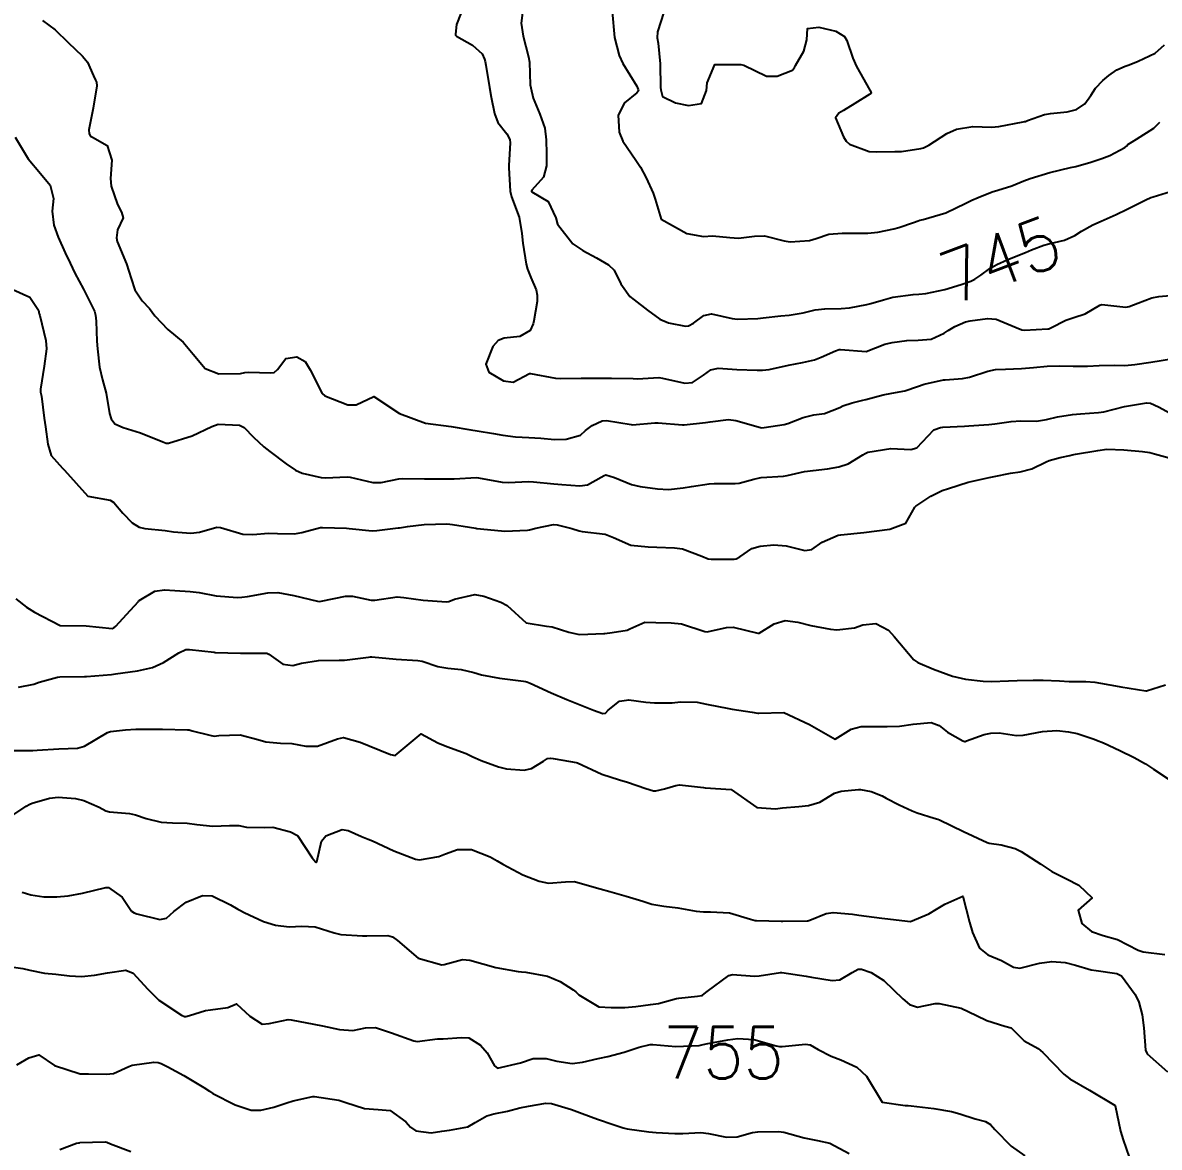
# Model space of a CAD drawing. Header units: metres. Extents: x 318500 to 325275, y 7408834 to 7428799.
# Drawn here: x 323837.9 to 323925.7, y 7421141.5 to 7421228.5 of the extents above; entities that cross this region are included whole.
import ezdxf
from ezdxf.enums import TextEntityAlignment as Align

# ---------------------------------------------------------------- set-up
doc = ezdxf.new("R2010")
doc.units = ezdxf.units.M
doc.header["$MEASUREMENT"] = 0
for name, color, linetype in [('Cotas', 45, 'Continuous'), ('Curvas de Nivel 1m', 11, 'Continuous'), ('Curvas de Nivel 5m', 15, 'Continuous'), ('Vias Primárias', 230, 'Continuous')]:
    doc.layers.add(name, color=color, linetype=linetype)
doc.styles.add('Style-STANDARD', font='STANDARD.shx')

msp = doc.modelspace()

# ---------------------------------------------------------------- linework, layer by layer
at = {"layer": 'Curvas de Nivel 1m', "flags": 128}
for points, elevation in [([(323839.421, 7421228.629), (323840.395, 7421227.9), (323841.396, 7421226.929), (323842.524, 7421225.873), (323842.909, 7421225.4), (323843.365, 7421224.358), (323843.521, 7421224.017), (323843.601, 7421223.856), (323843.633, 7421223.579), (323843.33, 7421221.86), (323842.993, 7421220.176), (323843.039, 7421219.864), (323843.138, 7421219.702), (323843.297, 7421219.603), (323844.421, 7421218.973), (323844.79, 7421217.837), (323844.669, 7421216.429), (323844.736, 7421215.838), (323845.229, 7421214.407), (323845.515, 7421213.827), (323845.653, 7421213.388), (323845.206, 7421212.446), (323845.142, 7421211.831), (323845.196, 7421211.552), (323845.906, 7421209.823), (323846.274, 7421208.698), (323846.562, 7421207.816), (323847.131, 7421206.954), (323847.689, 7421206.365), (323848.109, 7421205.795), (323849.104, 7421204.741), (323850.3, 7421203.762), (323851.076, 7421202.849), (323851.99, 7421201.741), (323853.056, 7421201.311), (323854.718, 7421201.359), (323855.066, 7421201.433), (323855.307, 7421201.456), (323857.066, 7421201.388), (323857.317, 7421201.417), (323857.583, 7421201.665), (323858.237, 7421202.5), (323859.08, 7421202.633), (323859.716, 7421202.28), (323860.117, 7421201.634), (323861.043, 7421199.792), (323861.231, 7421199.617), (323863.03, 7421198.928), (323863.676, 7421198.938), (323865.04, 7421199.57), (323867.021, 7421198.257), (323869.01, 7421197.51), (323871.008, 7421197.248), (323872.527, 7421196.989), (323873.005, 7421196.924), (323874.285, 7421196.723), (323875.002, 7421196.582), (323875.967, 7421196.454), (323877, 7421196.395), (323877.943, 7421196.339), (323878.999, 7421196.252), (323879.906, 7421196.273), (323881.002, 7421196.575), (323881.399, 7421196.953), (323881.897, 7421197.341), (323882.669, 7421197.68), (323883.016, 7421197.72), (323884.91, 7421197.403), (323885.011, 7421197.393), (323886.74, 7421197.548), (323887.014, 7421197.541), (323888.879, 7421197.384), (323889.012, 7421197.385), (323890.675, 7421197.566), (323891.016, 7421197.61), (323892.433, 7421197.785), (323893.018, 7421197.716), (323894.905, 7421197.171), (323895.01, 7421197.153), (323895.2, 7421197.167), (323896.74, 7421197.418), (323897.015, 7421197.491), (323898.203, 7421197.941), (323899.025, 7421198.141), (323899.863, 7421198.266), (323901.034, 7421198.721), (323901.281, 7421198.842), (323901.991, 7421199.076), (323902.818, 7421199.289), (323903.044, 7421199.344), (323904.402, 7421199.687), (323905.052, 7421199.816), (323906.071, 7421200.003), (323907.06, 7421200.34), (323907.551, 7421200.515), (323909.068, 7421200.857), (323909.177, 7421200.869), (323910.522, 7421200.958), (323911.071, 7421201.066), (323912.472, 7421201.54), (323913.077, 7421201.66), (323913.842, 7421201.683), (323915.078, 7421201.723), (323916.003, 7421201.81), (323917.08, 7421201.916), (323918.004, 7421201.937), (323919.081, 7421201.911), (323920.174, 7421201.927), (323921.082, 7421201.978), (323922.274, 7421201.994), (323923.082, 7421201.974), (323923.832, 7421202.033), (323925.085, 7421202.225), (323926.839, 7421202.495)], 747), ([(323871.757, 7421229.164), (323871.422, 7421228.323), (323871.339, 7421227.563), (323871.351, 7421227.491), (323871.409, 7421227.429), (323872.645, 7421226.717), (323873.396, 7421226.041), (323873.584, 7421225.649), (323873.63, 7421225.456), (323873.677, 7421225.164), (323873.961, 7421223.451), (323874.106, 7421222.691), (323874.356, 7421221.445), (323874.625, 7421220.742), (323875.314, 7421219.87), (323875.529, 7421219.428), (323875.559, 7421219.174), (323875.471, 7421217.428), (323875.462, 7421217.244), (323875.556, 7421215.427), (323875.675, 7421214.997), (323876.271, 7421213.42), (323876.47, 7421212.159), (323876.538, 7421211.417), (323876.797, 7421209.793), (323876.898, 7421209.413), (323877.164, 7421208.769), (323877.57, 7421207.82), (323877.66, 7421207.402), (323877.645, 7421206.9), (323877.398, 7421205.406), (323877.348, 7421205.175), (323877.109, 7421204.665), (323876.302, 7421204.217), (323875.1, 7421204.086), (323874.644, 7421203.889), (323874.238, 7421203.443), (323873.682, 7421202.057), (323873.915, 7421201.447), (323875.06, 7421200.771), (323875.793, 7421200.689), (323877.069, 7421201.337), (323877.134, 7421201.344), (323879.064, 7421200.985), (323879.477, 7421200.96), (323881.064, 7421200.979), (323881.428, 7421200.983), (323883.065, 7421200.985), (323883.41, 7421200.979), (323885.065, 7421200.95), (323885.414, 7421200.946), (323887.066, 7421201.032), (323887.337, 7421200.996), (323889.06, 7421200.599), (323889.658, 7421200.644), (323890.507, 7421201.228), (323891.074, 7421201.629), (323891.632, 7421201.768), (323893.075, 7421201.661), (323894.643, 7421201.606), (323895.074, 7421201.609), (323895.579, 7421201.667), (323897.078, 7421201.98), (323898.162, 7421202.205), (323899.083, 7421202.416), (323899.592, 7421202.598), (323900.712, 7421203.094), (323900.991, 7421203.191), (323901.092, 7421203.203), (323903.09, 7421203.06), (323904.53, 7421203.607), (323905.101, 7421203.75), (323906.224, 7421203.898), (323907.104, 7421203.916), (323908.092, 7421204.008), (323909.112, 7421204.46), (323909.423, 7421204.668), (323909.921, 7421204.968), (323910.752, 7421205.329), (323911.127, 7421205.416), (323912.469, 7421205.597), (323913.129, 7421205.553), (323914.684, 7421204.907), (323915.117, 7421204.715), (323915.327, 7421204.687), (323917.119, 7421204.789), (323917.187, 7421204.801), (323917.344, 7421204.868), (323918.505, 7421205.48), (323919.132, 7421205.674), (323920.014, 7421205.96), (323921.147, 7421206.638), (323921.285, 7421206.682), (323923.145, 7421206.484), (323923.417, 7421206.525), (323924.066, 7421206.786), (323925.154, 7421207.201), (323925.701, 7421207.307), (323927.157, 7421207.421)], 746), ([(323883.44, 7421229.33), (323883.641, 7421227.327), (323883.992, 7421225.918), (323884.275, 7421225.317), (323885.364, 7421223.555), (323885.469, 7421223.298), (323885.473, 7421223.184), (323885.356, 7421223.037), (323884.4, 7421222.259), (323883.914, 7421221.321), (323883.997, 7421220), (323884.28, 7421219.315), (323885.288, 7421217.829), (323885.646, 7421217.295), (323886.083, 7421216.473), (323886.618, 7421215.279), (323886.78, 7421214.811), (323887.23, 7421213.27), (323889.214, 7421212.171), (323890.514, 7421211.927), (323891.212, 7421211.988), (323892.541, 7421211.869), (323893.209, 7421211.804), (323894.438, 7421211.951), (323895.212, 7421211.978), (323896.749, 7421211.605), (323897.206, 7421211.518), (323898.704, 7421211.621), (323899.21, 7421211.779), (323900.189, 7421212.126), (323901.217, 7421212.197), (323902.109, 7421212.184), (323903.217, 7421212.203), (323903.994, 7421212.273), (323905.223, 7421212.533), (323905.611, 7421212.639), (323906.733, 7421213.015), (323907.094, 7421213.149), (323907.232, 7421213.195), (323907.488, 7421213.262), (323909.238, 7421213.766), (323910.782, 7421214.501), (323911.248, 7421214.738), (323911.738, 7421214.953), (323912.81, 7421215.383), (323913.259, 7421215.518), (323914.335, 7421215.843), (323915.27, 7421216.226), (323915.752, 7421216.416), (323917.28, 7421216.88), (323918.884, 7421217.258), (323919.288, 7421217.354), (323920.436, 7421217.69), (323921.297, 7421217.967), (323921.908, 7421218.207), (323923.078, 7421218.802), (323923.201, 7421218.911), (323923.312, 7421219.048), (323923.975, 7421219.449), (323925.325, 7421220.305), (323925.77, 7421220.763)], 744), ([(323887.44, 7421229.27), (323886.95, 7421227.744), (323886.936, 7421227.277), (323886.998, 7421226.868), (323887.151, 7421225.274), (323887.181, 7421223.455), (323887.202, 7421223.272), (323887.352, 7421222.765), (323888.336, 7421222.269), (323889.342, 7421222.047), (323890.366, 7421222.214), (323890.748, 7421223.229), (323890.786, 7421223.811), (323891.39, 7421225.22), (323893.39, 7421225.236), (323893.631, 7421225.188), (323895.377, 7421224.334), (323896.21, 7421224.326), (323897.385, 7421224.784), (323897.539, 7421224.986), (323897.614, 7421225.138), (323898.265, 7421226.268), (323898.49, 7421227.129), (323898.542, 7421228.01), (323899.425, 7421228.11), (323900.724, 7421227.797), (323901.414, 7421227.38), (323901.593, 7421227.087), (323902.042, 7421225.726), (323902.33, 7421225.076), (323903.363, 7421223.255), (323903.471, 7421223.059), (323903.43, 7421222.988), (323903.358, 7421222.947), (323902.213, 7421222.211), (323901.339, 7421221.681), (323900.962, 7421221.467), (323900.722, 7421221.096), (323901.316, 7421219.648), (323901.528, 7421219.302), (323901.8, 7421219.083), (323903.302, 7421218.513), (323903.878, 7421218.475), (323905.302, 7421218.492), (323905.81, 7421218.517), (323907.306, 7421218.733), (323907.521, 7421218.792), (323907.911, 7421219.001), (323909.319, 7421219.886), (323910.054, 7421220.241), (323911.325, 7421220.448), (323912.774, 7421220.388), (323913.325, 7421220.428), (323915.226, 7421220.798), (323915.329, 7421220.821), (323915.394, 7421220.835), (323915.561, 7421220.898), (323916.858, 7421221.364), (323917.339, 7421221.45), (323918.623, 7421221.579), (323919.344, 7421221.76), (323919.992, 7421222.199), (323920.454, 7421222.834), (323920.804, 7421223.393), (323921.378, 7421224.004), (323921.823, 7421224.376), (323922.464, 7421224.809), (323923.1, 7421225.096), (323923.394, 7421225.209), (323924.105, 7421225.498), (323925.403, 7421226.095), (323926.139, 7421226.759)], 743), ([(323837.297, 7421219.607), (323837.938, 7421218.582), (323838.311, 7421217.925), (323839.263, 7421216.794), (323840.026, 7421215.902), (323840.273, 7421214.861), (323840.176, 7421213.9), (323840.286, 7421212.822), (323840.621, 7421211.896), (323841.182, 7421210.662), (323841.548, 7421209.884), (323841.933, 7421209.104), (323842.593, 7421207.868), (323842.774, 7421207.502), (323843.129, 7421206.772), (323843.435, 7421206.167), (323843.53, 7421205.854), (323843.561, 7421205.405), (323843.624, 7421203.852), (323843.671, 7421203.262), (323843.837, 7421201.848), (323844.067, 7421200.862), (323844.34, 7421199.84), (323844.603, 7421198.249), (323844.721, 7421197.834), (323845.004, 7421197.459), (323845.648, 7421197.173), (323846.995, 7421196.772), (323848.72, 7421196.055), (323848.992, 7421195.957), (323849.169, 7421195.954), (323850.998, 7421196.537), (323852.518, 7421197.248), (323853.007, 7421197.422), (323854.65, 7421197.347), (323855.005, 7421197.182), (323855.737, 7421196.428), (323856.531, 7421195.677), (323856.985, 7421195.325), (323858.261, 7421194.367), (323858.963, 7421193.879), (323859.5, 7421193.642), (323860.955, 7421193.303), (323861.295, 7421193.275), (323862.957, 7421193.369), (323863.206, 7421193.337), (323864.95, 7421192.928), (323865.586, 7421192.925), (323866.955, 7421193.201), (323867.26, 7421193.231), (323868.955, 7421193.203), (323869.263, 7421193.199), (323870.956, 7421193.204), (323871.229, 7421193.212), (323872.958, 7421193.302), (323873.128, 7421193.287), (323874.953, 7421192.957), (323875.456, 7421192.922), (323876.954, 7421192.998), (323877.37, 7421192.987), (323878.952, 7421192.815), (323879.564, 7421192.758), (323880.95, 7421192.677), (323881.544, 7421192.752), (323882.608, 7421193.334), (323882.821, 7421193.472), (323882.963, 7421193.511), (323883.629, 7421193.32), (323884.952, 7421192.781), (323885.623, 7421192.617), (323886.947, 7421192.431), (323887.813, 7421192.396), (323888.949, 7421192.509), (323889.575, 7421192.616), (323890.954, 7421192.81), (323891.332, 7421192.836), (323892.955, 7421192.851), (323893.268, 7421192.874), (323894.404, 7421193.176), (323894.843, 7421193.29), (323894.962, 7421193.305), (323896.697, 7421193.411), (323896.965, 7421193.455), (323898.318, 7421193.772), (323898.971, 7421193.863), (323900.087, 7421193.986), (323900.976, 7421194.125), (323901.689, 7421194.37), (323902.81, 7421195.063), (323902.991, 7421195.17), (323903.197, 7421195.262), (323904.995, 7421195.558), (323906.539, 7421195.47), (323906.996, 7421195.601), (323908.322, 7421196.99), (323908.828, 7421197.168), (323909.013, 7421197.196), (323910.685, 7421197.285), (323911.015, 7421197.298), (323912.557, 7421197.394), (323913.018, 7421197.448), (323914.297, 7421197.634), (323915.022, 7421197.691), (323916.234, 7421197.67), (323917.024, 7421197.783), (323917.878, 7421198.011), (323919.03, 7421198.169), (323919.653, 7421198.219), (323921.033, 7421198.329), (323921.452, 7421198.396), (323923.04, 7421198.79), (323924.748, 7421199.07), (323925.044, 7421199.045), (323925.685, 7421198.76), (323926.563, 7421198.277)], 748), ([(323837.139, 7421207.84), (323838.451, 7421207.238), (323839.123, 7421206.239), (323839.177, 7421205.966), (323839.184, 7421205.909), (323839.209, 7421205.818), (323839.689, 7421203.901), (323839.726, 7421203.255), (323839.543, 7421201.903), (323839.271, 7421200.135), (323839.276, 7421199.906), (323839.34, 7421199.601), (323839.559, 7421197.902), (323839.666, 7421197.234), (323839.838, 7421195.897), (323840.097, 7421195.019), (323840.962, 7421194.04), (323841.126, 7421193.878), (323842.93, 7421191.86), (323844.648, 7421191.556), (323844.925, 7421191.38), (323845.641, 7421190.543), (323846.36, 7421189.808), (323846.905, 7421189.482), (323847.332, 7421189.367), (323848.901, 7421189.203), (323849.55, 7421189.12), (323850.899, 7421189), (323851.556, 7421189.085), (323852.906, 7421189.479), (323853.171, 7421189.452), (323854.899, 7421188.933), (323855.678, 7421188.908), (323856.9, 7421188.997), (323857.586, 7421188.974), (323858.9, 7421188.951), (323859.476, 7421189.059), (323860.907, 7421189.443), (323861.066, 7421189.459), (323862.907, 7421189.398), (323863.118, 7421189.376), (323864.904, 7421189.191), (323865.253, 7421189.217), (323866.908, 7421189.413), (323867.018, 7421189.429), (323867.622, 7421189.529), (323868.912, 7421189.69), (323870.676, 7421189.729), (323870.912, 7421189.71), (323871.11, 7421189.685), (323872.431, 7421189.467), (323872.909, 7421189.384), (323872.996, 7421189.371), (323874.906, 7421189.178), (323875.163, 7421189.17), (323876.908, 7421189.247), (323877.053, 7421189.263), (323877.549, 7421189.4), (323878.913, 7421189.671), (323879.201, 7421189.663), (323880.322, 7421189.359), (323880.907, 7421189.18), (323881.123, 7421189.132), (323882.904, 7421188.925), (323883.553, 7421188.667), (323884.892, 7421188.092), (323886.228, 7421187.942), (323886.89, 7421187.921), (323888.271, 7421187.874), (323888.888, 7421187.796), (323890.384, 7421187.227), (323890.877, 7421187.034), (323891.094, 7421187), (323892.877, 7421187.008), (323893.029, 7421187.037), (323893.304, 7421187.186), (323894.25, 7421187.816), (323894.893, 7421188.015), (323895.932, 7421188.117), (323896.893, 7421188.034), (323898.339, 7421187.667), (323898.89, 7421187.755), (323899.675, 7421188.325), (323900.906, 7421188.842), (323901.114, 7421188.88), (323902.91, 7421189.06), (323904.913, 7421189.318), (323906.149, 7421189.786), (323906.837, 7421191.011), (323906.88, 7421191.061), (323906.931, 7421191.096), (323908.069, 7421191.868), (323908.95, 7421192.296), (323909.453, 7421192.472), (323910.96, 7421192.95), (323912.587, 7421193.313), (323912.967, 7421193.391), (323914.234, 7421193.648), (323914.973, 7421193.758), (323915.879, 7421193.984), (323916.985, 7421194.513), (323917.233, 7421194.621), (323918.081, 7421194.859), (323918.827, 7421195.017), (323918.992, 7421195.051), (323919.249, 7421195.102), (323920.996, 7421195.408), (323921.674, 7421195.488), (323922.997, 7421195.45), (323924.442, 7421195.329), (323924.995, 7421195.24), (323925.37, 7421195.138), (323926.785, 7421194.743)], 749), ([(323837.56, 7421177.105), (323838.742, 7421177.347), (323839.167, 7421177.481), (323840.587, 7421177.882), (323840.75, 7421177.9), (323842.681, 7421177.931), (323842.751, 7421177.93), (323842.826, 7421177.934), (323844.753, 7421178.094), (323845.061, 7421178.133), (323846.756, 7421178.361), (323847.929, 7421178.618), (323848.762, 7421179.009), (323849.947, 7421179.762), (323850.512, 7421180.016), (323850.774, 7421180.024), (323852.692, 7421179.801), (323852.771, 7421179.793), (323854.733, 7421179.738), (323854.771, 7421179.739), (323856.704, 7421179.738), (323856.771, 7421179.731), (323856.914, 7421179.668), (323857.985, 7421178.875), (323858.761, 7421178.784), (323859.445, 7421178.951), (323860.765, 7421179.161), (323862.353, 7421179.183), (323862.766, 7421179.182), (323864.629, 7421179.423), (323864.769, 7421179.453), (323864.876, 7421179.452), (323866.767, 7421179.283), (323868.431, 7421179.179), (323868.766, 7421179.107), (323869.967, 7421178.703), (323870.761, 7421178.584), (323871.771, 7421178.481), (323872.758, 7421178.24), (323873.362, 7421178.056), (323874.754, 7421177.792), (323876.597, 7421177.566), (323876.751, 7421177.547), (323876.863, 7421177.52), (323877.1, 7421177.405), (323878.739, 7421176.664), (323879.935, 7421176.159), (323880.727, 7421175.847), (323882, 7421175.337), (323882.716, 7421175.067), (323882.936, 7421175.107), (323883.144, 7421175.324), (323884.024, 7421176.018), (323884.732, 7421176.125), (323886.054, 7421175.957), (323886.729, 7421175.897), (323888.077, 7421175.909), (323888.731, 7421175.986), (323890.017, 7421175.944), (323890.729, 7421175.79), (323892.47, 7421175.448), (323892.723, 7421175.406), (323894.259, 7421175.175), (323894.719, 7421175.102), (323894.796, 7421175.092), (323896.72, 7421175.14), (323898.707, 7421174.212), (323900.69, 7421173.09), (323901.91, 7421173.864), (323902.705, 7421174.057), (323903.671, 7421174.08), (323904.705, 7421174.057), (323905.65, 7421174.081), (323906.712, 7421174.245), (323908.114, 7421174.389), (323908.712, 7421174.151), (323909.353, 7421173.617), (323910.541, 7421172.952), (323910.699, 7421172.9), (323910.743, 7421172.906), (323910.845, 7421172.949), (323912.192, 7421173.448), (323912.706, 7421173.562), (323913.352, 7421173.566), (323914.705, 7421173.384), (323915.211, 7421173.398), (323916.708, 7421173.674), (323917.81, 7421173.758), (323918.708, 7421173.667), (323919.384, 7421173.518), (323920.703, 7421173.078), (323920.893, 7421173.009), (323921.419, 7421172.809), (323922.691, 7421172.219), (323923.781, 7421171.682), (323924.676, 7421171.182), (323925.279, 7421170.761), (323926.657, 7421169.879)], 751), ([(323836.943, 7421172.206), (323838.673, 7421172.22), (323839.013, 7421172.245), (323840.675, 7421172.343), (323842.14, 7421172.4), (323842.677, 7421172.548), (323844.447, 7421173.593), (323844.689, 7421173.69), (323845.84, 7421173.813), (323846.636, 7421173.856), (323846.691, 7421173.854), (323848.605, 7421173.867), (323848.691, 7421173.862), (323850.64, 7421173.801), (323850.691, 7421173.804), (323850.745, 7421173.804), (323850.999, 7421173.745), (323852.352, 7421173.391), (323852.686, 7421173.332), (323853.041, 7421173.362), (323854.687, 7421173.423), (323856.063, 7421173.058), (323856.682, 7421172.878), (323857.815, 7421172.786), (323858.681, 7421172.742), (323859.764, 7421172.544), (323860.679, 7421172.547), (323862.21, 7421173.122), (323862.686, 7421173.222), (323863.963, 7421172.851), (323864.68, 7421172.586), (323866.321, 7421171.896), (323866.673, 7421171.837), (323868.69, 7421173.51), (323869.986, 7421172.793), (323870.68, 7421172.509), (323872.155, 7421171.985), (323872.673, 7421171.722), (323872.851, 7421171.636), (323873.327, 7421171.45), (323874.663, 7421170.961), (323875.277, 7421170.804), (323876.66, 7421170.702), (323877.226, 7421170.83), (323878.135, 7421171.385), (323878.459, 7421171.595), (323878.672, 7421171.629), (323878.885, 7421171.59), (323880.223, 7421171.357), (323880.669, 7421171.289), (323880.77, 7421171.248), (323882.656, 7421170.381), (323884.017, 7421169.941), (323884.647, 7421169.763), (323886.058, 7421169.279), (323886.637, 7421169.096), (323886.816, 7421169.089), (323887.491, 7421169.261), (323888.377, 7421169.52), (323888.645, 7421169.554), (323890.508, 7421169.356), (323890.642, 7421169.34), (323892.64, 7421169.19), (323894.62, 7421167.808), (323896.066, 7421167.701), (323896.619, 7421167.77), (323897.867, 7421167.876), (323898.623, 7421167.959), (323899.507, 7421168.221), (323900.637, 7421168.903), (323901.151, 7421169.082), (323902.497, 7421169.208), (323902.642, 7421169.204), (323903.465, 7421169.048), (323904.321, 7421168.719), (323904.635, 7421168.527), (323905.64, 7421168.01), (323906.625, 7421167.539), (323907.01, 7421167.391), (323908.333, 7421166.984), (323908.619, 7421166.902), (323908.736, 7421166.861), (323910.605, 7421165.952), (323912.425, 7421165.099), (323912.592, 7421165.046), (323913.523, 7421164.916), (323914.586, 7421164.65), (323915.067, 7421164.409), (323916.568, 7421163.416), (323917.44, 7421162.861), (323918.555, 7421162.302), (323919.52, 7421161.806), (323920.54, 7421160.82), (323919.475, 7421159.886), (323919.748, 7421158.831), (323920.501, 7421158.22), (323921.388, 7421157.915), (323922.492, 7421157.595), (323924.103, 7421156.774), (323924.479, 7421156.655), (323926.174, 7421156.441)], 752), ([(323836.599, 7421166.844), (323838.155, 7421167.917), (323838.452, 7421168.073), (323838.613, 7421168.131), (323839.973, 7421168.536), (323840.621, 7421168.61), (323841.984, 7421168.502), (323842.617, 7421168.349), (323843.802, 7421167.842), (323844.328, 7421167.555), (323844.606, 7421167.467), (323846.147, 7421167.349), (323846.605, 7421167.253), (323847.434, 7421166.959), (323848.599, 7421166.676), (323849.464, 7421166.632), (323850.598, 7421166.588), (323851.356, 7421166.497), (323852.596, 7421166.362), (323853.875, 7421166.429), (323854.597, 7421166.417), (323855.196, 7421166.291), (323856.596, 7421166.263), (323857.211, 7421166.276), (323858.593, 7421165.922), (323859.125, 7421165.635), (323860.27, 7421163.918), (323860.527, 7421163.62), (323860.56, 7421163.595), (323860.591, 7421163.588), (323860.631, 7421163.619), (323860.997, 7421165.201), (323861.329, 7421165.609), (323862.595, 7421166.113), (323863.053, 7421166.041), (323864.089, 7421165.568), (323864.587, 7421165.371), (323864.915, 7421165.227), (323866.574, 7421164.448), (323868.26, 7421163.819), (323868.564, 7421163.77), (323870.046, 7421164.009), (323870.571, 7421164.218), (323871.491, 7421164.556), (323872.577, 7421164.571), (323874.016, 7421163.991), (323874.564, 7421163.679), (323875.005, 7421163.423), (323876.548, 7421162.608), (323877.817, 7421162.111), (323878.539, 7421161.956), (323879.845, 7421162.056), (323880.541, 7421162.076), (323882.251, 7421161.607), (323882.533, 7421161.527), (323883.265, 7421161.313), (323884.527, 7421160.963), (323885.819, 7421160.577), (323886.521, 7421160.348), (323887.441, 7421160.178), (323888.518, 7421160.05), (323889.941, 7421159.8), (323890.515, 7421159.736), (323891.059, 7421159.755), (323892.515, 7421159.655), (323894.153, 7421159.174), (323894.509, 7421159.083), (323894.603, 7421159.074), (323896.508, 7421159.024), (323896.627, 7421159.019), (323898.509, 7421159.048), (323898.565, 7421159.054), (323898.734, 7421159.108), (323900.001, 7421159.612), (323900.519, 7421159.697), (323902.017, 7421159.568), (323902.516, 7421159.487), (323904.284, 7421159.263), (323904.513, 7421159.242), (323906.51, 7421159.01), (323907.917, 7421159.591), (323908.525, 7421159.959), (323909.163, 7421160.338), (323910.54, 7421160.95), (323911.074, 7421158.944), (323911.289, 7421158.151), (323911.844, 7421156.936), (323912.475, 7421156.421), (323913.542, 7421155.985), (323914.466, 7421155.479), (323914.953, 7421155.381), (323916.469, 7421155.767), (323917.424, 7421155.907), (323918.47, 7421155.82), (323919.247, 7421155.617), (323920.464, 7421155.269), (323920.847, 7421155.198), (323922.462, 7421154.967), (323922.805, 7421154.787), (323923.86, 7421153.354), (323924.164, 7421152.773), (323924.415, 7421151.78), (323924.527, 7421150.768), (323924.668, 7421149.051), (323924.808, 7421148.764), (323926.36, 7421147.378)], 753), ([(323837.859, 7421161.256), (323838.522, 7421161.061), (323839.532, 7421160.907), (323840.52, 7421160.896), (323841.404, 7421160.988), (323842.523, 7421161.194), (323844.307, 7421161.613), (323844.528, 7421161.622), (323845.575, 7421160.869), (323846.301, 7421159.803), (323846.508, 7421159.661), (323846.719, 7421159.586), (323848.501, 7421159.16), (323849.011, 7421159.264), (323849.585, 7421159.764), (323850.517, 7421160.48), (323851.799, 7421161.007), (323852.523, 7421160.977), (323853.94, 7421160.281), (323854.513, 7421159.957), (323854.683, 7421159.868), (323855.014, 7421159.692), (323856.5, 7421159.005), (323857.434, 7421158.718), (323858.494, 7421158.573), (323859.477, 7421158.648), (323860.494, 7421158.584), (323861.956, 7421158.13), (323862.486, 7421157.998), (323864.152, 7421157.898), (323864.485, 7421157.888), (323866.12, 7421157.909), (323866.484, 7421157.808), (323866.849, 7421157.534), (323868.46, 7421156.176), (323870.294, 7421155.64), (323870.453, 7421155.667), (323871.87, 7421156.054), (323872.458, 7421156.018), (323874.45, 7421155.43), (323876.182, 7421155.139), (323876.447, 7421155.107), (323876.773, 7421155.071), (323878.444, 7421154.784), (323879.439, 7421154.364), (323880.434, 7421153.726), (323880.645, 7421153.56), (323880.881, 7421153.343), (323882.416, 7421152.415), (323883.383, 7421152.342), (323884.416, 7421152.363), (323885.274, 7421152.431), (323886.42, 7421152.576), (323887.032, 7421152.65), (323888.427, 7421153.038), (323888.589, 7421153.077), (323890.04, 7421153.224), (323890.38, 7421153.271), (323890.431, 7421153.297), (323890.797, 7421153.576), (323892.455, 7421154.825), (323892.738, 7421154.904), (323894.454, 7421154.782), (323894.82, 7421154.791), (323896.459, 7421155.048), (323896.551, 7421155.046), (323898.455, 7421154.776), (323898.855, 7421154.705), (323900.45, 7421154.443), (323901.034, 7421154.499), (323902.002, 7421155.067), (323902.463, 7421155.312), (323902.714, 7421155.308), (323903.46, 7421155.045), (323904.451, 7421154.45), (323905.91, 7421153.015), (323906.424, 7421152.578), (323907.036, 7421152.386), (323908.425, 7421152.653), (323908.73, 7421152.671), (323910.42, 7421152.303), (323911.611, 7421151.739), (323912.406, 7421151.354), (323913.799, 7421150.909), (323914.287, 7421150.79), (323914.398, 7421150.686), (323915.29, 7421149.787), (323916.383, 7421149.173), (323916.738, 7421148.866), (323918.355, 7421147.206), (323918.83, 7421146.843), (323920.337, 7421145.956), (323922.32, 7421144.79), (323922.732, 7421142.786), (323922.943, 7421142.13), (323923.407, 7421140.779)], 754), ([(323837.438, 7421147.924), (323838.355, 7421148.452), (323839.145, 7421148.686), (323840.35, 7421147.88), (323842.341, 7421147.233), (323842.969, 7421147.222), (323844.34, 7421147.196), (323844.905, 7421147.258), (323846.105, 7421147.804), (323846.351, 7421147.895), (323848.019, 7421148.118), (323848.353, 7421148.096), (323848.602, 7421148.026), (323849.108, 7421147.769), (323850.34, 7421147.092), (323851.896, 7421146.157), (323852.322, 7421145.881), (323852.581, 7421145.717), (323854.307, 7421144.832), (323855.555, 7421144.428), (323856.301, 7421144.418), (323857.307, 7421144.653), (323858.31, 7421144.994), (323858.8, 7421145.147), (323860.318, 7421145.477), (323860.455, 7421145.481), (323862.314, 7421145.189), (323862.876, 7421145.017), (323864.305, 7421144.541), (323865.377, 7421144.476), (323866.303, 7421144.382), (323867.491, 7421143.522), (323867.865, 7421143.096), (323868.283, 7421142.808), (323869.454, 7421142.665), (323870.283, 7421142.791), (323870.882, 7421142.877), (323872.287, 7421143.138), (323872.853, 7421143.452), (323873.751, 7421143.985), (323874.3, 7421144.123), (323875.37, 7421144.348), (323876.308, 7421144.592), (323876.982, 7421144.721), (323878.314, 7421144.949), (323878.75, 7421144.937), (323880.307, 7421144.475), (323881.12, 7421144.155), (323882.304, 7421143.717), (323883.537, 7421143.308), (323884.296, 7421143.061), (323884.608, 7421142.983), (323886.292, 7421142.741), (323886.853, 7421142.7), (323888.291, 7421142.616), (323888.922, 7421142.602), (323890.292, 7421142.68), (323890.893, 7421142.609), (323892.287, 7421142.323), (323893.112, 7421142.353), (323894.293, 7421142.686), (323894.696, 7421142.754), (323896.294, 7421142.769), (323896.721, 7421142.706), (323898.287, 7421142.273), (323899.312, 7421142.067), (323900.282, 7421141.858), (323901.766, 7421141.065)], 756), ([(323840.772, 7421141.365), (323842.061, 7421141.862), (323842.232, 7421141.899), (323842.27, 7421141.904), (323842.32, 7421141.908), (323844.271, 7421141.977), (323844.395, 7421141.952), (323844.689, 7421141.824), (323846.261, 7421141.215)], 757)]:
    msp.add_lwpolyline(points, dxfattribs=dict(at, elevation=elevation))
at = {"layer": 'Curvas de Nivel 5m', "flags": 128}
for points, elevation in [([(323876.54, 7421229.419), (323876.42, 7421228.425), (323876.563, 7421227.418), (323876.989, 7421225.819), (323877.055, 7421225.413), (323877.123, 7421223.653), (323877.154, 7421223.412), (323877.348, 7421222.638), (323877.848, 7421221.402), (323878.235, 7421220.313), (323878.349, 7421219.394), (323878.374, 7421218.313), (323878.368, 7421217.394), (323878.151, 7421216.512), (323877.252, 7421215.522), (323877.217, 7421215.444), (323877.22, 7421215.41), (323877.25, 7421215.376), (323878.496, 7421214.645), (323879.089, 7421213.382), (323879.222, 7421212.88), (323880.418, 7421211.362), (323881.193, 7421210.851), (323882.239, 7421210.285), (323883.176, 7421209.737), (323883.606, 7421209.323), (323884.119, 7421208.275), (323884.821, 7421207.305), (323885.146, 7421207.049), (323886.173, 7421206.246), (323887.124, 7421205.537), (323887.793, 7421205.263), (323889.116, 7421205.011), (323889.337, 7421205.026), (323889.724, 7421205.241), (323890.539, 7421205.818), (323891.131, 7421205.963), (323892.716, 7421205.607), (323893.125, 7421205.547), (323894.696, 7421205.604), (323895.127, 7421205.641), (323896.481, 7421205.798), (323897.131, 7421205.859), (323898.222, 7421206.035), (323899.137, 7421206.257), (323899.887, 7421206.354), (323901.139, 7421206.367), (323901.792, 7421206.429), (323903.144, 7421206.682), (323903.45, 7421206.751), (323904.426, 7421207.041), (323905.152, 7421207.246), (323906.719, 7421207.45), (323907.155, 7421207.473), (323907.688, 7421207.535), (323909.159, 7421207.85), (323910.425, 7421208.223), (323911.165, 7421208.486), (323911.479, 7421208.634), (323911.93, 7421208.942), (323912.648, 7421209.465), (323913.183, 7421209.782), (323913.973, 7421210.134), (323915.196, 7421210.614), (323915.401, 7421210.694), (323915.864, 7421210.893), (323916.82, 7421211.27), (323917.207, 7421211.376), (323918.415, 7421211.659), (323919.218, 7421212.021), (323919.727, 7421212.338), (323920.594, 7421212.83), (323921.233, 7421213.129), (323922.404, 7421213.643), (323923.242, 7421214.049), (323924.687, 7421214.778), (323925.072, 7421214.953), (323925.254, 7421215.013), (323926.59, 7421215.42)], 745), ([(323837.353, 7421183.932), (323838.182, 7421183.281), (323838.815, 7421182.903), (323840.8, 7421181.88), (323842.8, 7421181.86), (323844.797, 7421181.652), (323844.939, 7421181.687), (323845.099, 7421181.826), (323845.906, 7421182.721), (323846.829, 7421183.738), (323846.861, 7421183.768), (323846.899, 7421183.799), (323848.097, 7421184.527), (323848.839, 7421184.636), (323849.642, 7421184.571), (323850.837, 7421184.492), (323851.521, 7421184.424), (323852.834, 7421184.168), (323854.492, 7421184.045), (323854.834, 7421184.057), (323855.257, 7421184.117), (323856.837, 7421184.402), (323857.603, 7421184.424), (323858.836, 7421184.191), (323860.688, 7421183.765), (323860.831, 7421183.739), (323860.961, 7421183.748), (323862.835, 7421184.132), (323863.391, 7421184.14), (323864.833, 7421183.836), (323865.114, 7421183.838), (323866.835, 7421184.083), (323867.34, 7421184.037), (323868.833, 7421183.827), (323870.633, 7421183.691), (323870.832, 7421183.722), (323871.263, 7421183.913), (323872.838, 7421184.273), (323873.533, 7421184.146), (323874.833, 7421183.689), (323875.339, 7421183.425), (323876.81, 7421182.073), (323878.367, 7421181.826), (323878.806, 7421181.766), (323880.103, 7421181.36), (323880.798, 7421181.2), (323880.956, 7421181.19), (323882.799, 7421181.249), (323882.872, 7421181.256), (323883.439, 7421181.32), (323884.597, 7421181.509), (323884.805, 7421181.607), (323885.967, 7421182.129), (323886.813, 7421182.104), (323887.999, 7421182.072), (323888.811, 7421182.007), (323890.611, 7421181.415), (323890.803, 7421181.388), (323892.28, 7421181.726), (323892.808, 7421181.75), (323894.702, 7421181.27), (323894.802, 7421181.29), (323895.963, 7421182.002), (323896.817, 7421182.247), (323897.809, 7421182.131), (323898.812, 7421181.881), (323900.319, 7421181.583), (323900.807, 7421181.537), (323902.185, 7421181.693), (323902.813, 7421181.926), (323903.824, 7421182.035), (323904.807, 7421181.501), (323905.253, 7421181.025), (323906.773, 7421179.23), (323907.084, 7421179.005), (323908.283, 7421178.505), (323908.763, 7421178.317), (323909.755, 7421177.955), (323910.762, 7421177.718), (323912.134, 7421177.562), (323912.759, 7421177.538), (323914.086, 7421177.584), (323914.761, 7421177.618), (323915.994, 7421177.649), (323916.762, 7421177.653), (323918.018, 7421177.601), (323918.761, 7421177.557), (323920.053, 7421177.538), (323920.76, 7421177.498), (323922.352, 7421177.201), (323922.755, 7421177.123), (323924.701, 7421176.82), (323924.751, 7421176.824), (323926.214, 7421177.292)], 750), ([(323836.446, 7421155.572), (323837.902, 7421155.376), (323838.443, 7421155.229), (323839.565, 7421155.017), (323840.44, 7421154.916), (323841.517, 7421154.792), (323842.439, 7421154.744), (323843.442, 7421154.847), (323844.442, 7421155.04), (323845.865, 7421155.229), (323846.442, 7421155.004), (323847.534, 7421153.789), (323848.417, 7421152.928), (323850.163, 7421151.754), (323850.399, 7421151.664), (323850.489, 7421151.658), (323850.779, 7421151.744), (323852.008, 7421152.124), (323852.407, 7421152.161), (323853.756, 7421152.36), (323854.414, 7421152.647), (323855.44, 7421151.684), (323856.391, 7421151.075), (323856.935, 7421151.118), (323858.397, 7421151.418), (323858.631, 7421151.403), (323860.392, 7421151.069), (323861.065, 7421150.935), (323862.386, 7421150.645), (323863.395, 7421150.565), (323864.388, 7421150.788), (323865.148, 7421150.793), (323866.383, 7421150.402), (323868.124, 7421149.763), (323868.373, 7421149.732), (323869.941, 7421149.922), (323870.377, 7421149.939), (323871.802, 7421150.042), (323872.378, 7421150), (323873.269, 7421149.447), (323873.777, 7421148.852), (323874.354, 7421147.854), (323874.591, 7421147.665), (323876.357, 7421148.068), (323877.336, 7421148.414), (323878.36, 7421148.4), (323879.184, 7421148.193), (323880.357, 7421148.031), (323881.159, 7421148.139), (323882.361, 7421148.405), (323883.123, 7421148.552), (323884.366, 7421148.898), (323885.536, 7421149.283), (323886.382, 7421149.481), (323886.601, 7421149.485), (323888.381, 7421149.335), (323890.18, 7421149.424), (323890.382, 7421149.463), (323890.716, 7421149.547), (323892.387, 7421149.858), (323893.163, 7421149.954), (323894.387, 7421149.881), (323896.133, 7421149.392), (323896.382, 7421149.329), (323896.579, 7421149.334), (323898.384, 7421149.53), (323898.745, 7421149.466), (323899.362, 7421149.095), (323900.372, 7421148.58), (323901.124, 7421148.317), (323902.36, 7421147.753), (323903.114, 7421147.049), (323904.32, 7421145.03), (323906.101, 7421144.787), (323906.318, 7421144.769), (323906.567, 7421144.748), (323908.316, 7421144.542), (323909.666, 7421144.312), (323910.312, 7421144.123), (323911.495, 7421143.751), (323912.306, 7421143.543), (323912.693, 7421143.313), (323913.036, 7421142.919), (323914.281, 7421141.646), (323915.354, 7421140.884)], 755)]:
    msp.add_lwpolyline(points, dxfattribs=dict(at, elevation=elevation))
at = {"layer": 'Vias Primárias'}
for points in [[(323715.644, 7420145.548, 0), (323709.04, 7420132.939)], [(323831.088, 7420001.787, 0), (323833.844, 7420008.443, 0.220888)]]:
    msp.add_lwpolyline(points, format="xyb", dxfattribs=at)

# ---------------------------------------------------------------- texts
at = {"layer": 'Cotas', "style": 'Style-STANDARD'}
for s, rotation, p in [('745', 20.6904, (323913.461, 7421210.16, 745)), ('755', 359.96981, (323892.036, 7421148.858, 755))]:
    msp.add_text(s, height=4, rotation=rotation, dxfattribs=at).set_placement(p, align=Align.MIDDLE_CENTER)

doc.saveas('drawing.dxf')
